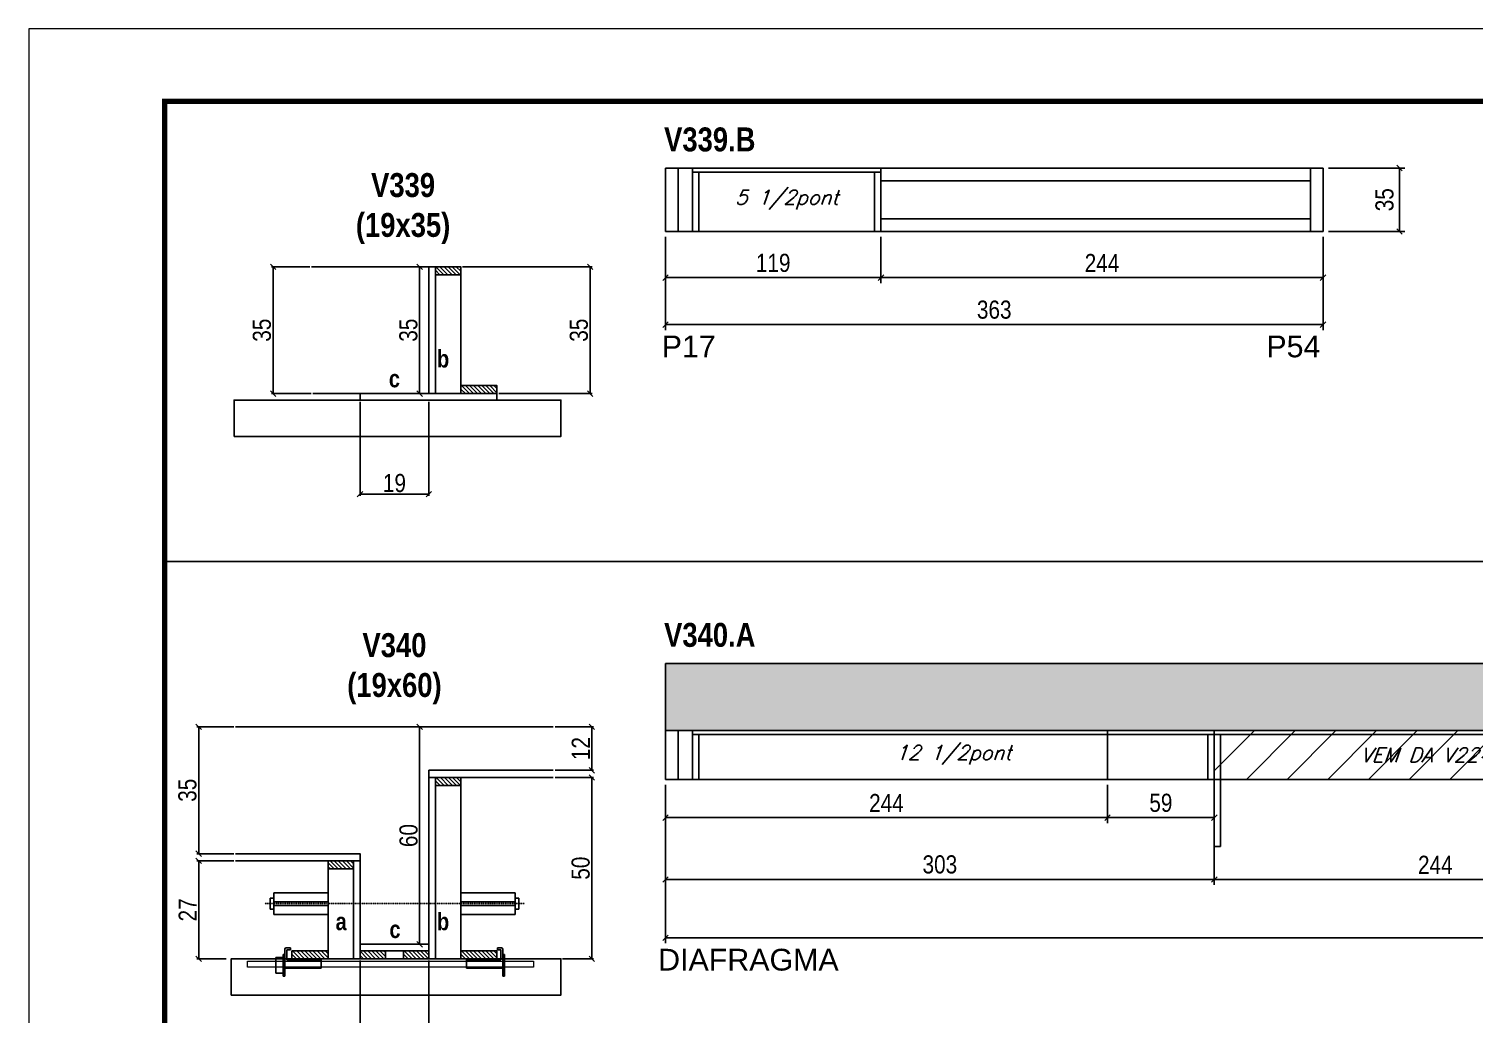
# Model space of a CAD drawing. Extents: x 3309 to 9590, y -2522 to 15424.
# Drawn here: x 8078 to 8876, y 10619 to 11162 of the extents above; entities that cross this region are included whole.
import ezdxf

# ---------------------------------------------------------------- set-up
doc = ezdxf.new("R2010")
doc.units = 0
doc.linetypes.add('DASHED', pattern=[0.75, 0.5, -0.25])
doc.linetypes.add('HIDDEN', pattern=[0.375, 0.25, -0.125])
for name, color, linetype in [('5', 5, 'Continuous'), ('barrote', 251, 'Continuous'), ('COTA', 241, 'Continuous'), ('detalhes', 4, 'Continuous'), ('NOMENCLATURA', 7, 'Continuous'), ('Painéis', 200, 'Continuous'), ('presilha', 1, 'Continuous'), ('SARR_2.2x10', 60, 'Continuous'), ('SARR_2.2x7', 40, 'Continuous'), ('SARR_3.5x7', 81, 'Continuous'), ('TENSOR', 3, 'Continuous'), ('texto', 7, 'Continuous')]:
    doc.layers.add(name, color=color, linetype=linetype)
for name, color, linetype, lineweight in [('CONCRETO', 251, 'Continuous', 25), ('Folhas', 255, 'Continuous', 9), ('Hachura', 251, 'Continuous', 9), ('SARRAFO DE PRESSAO', 251, 'DASHED', 9), ('SCO-___-LAJ', 2, 'Continuous', 0)]:
    doc.layers.add(name, color=color, linetype=linetype, lineweight=lineweight)
doc.styles.add('COTA TECNICA', font='techl___.ttf', dxfattribs={"height": 10})
doc.styles.add('COTA TECNICA 2X', font='techl___.ttf', dxfattribs={"height": 10})
doc.styles.add('Romans', font='romans.shx')
doc.styles.get("Standard").update_dxf_attribs({"font": 'arial.ttf'})
doc.styles.add('TECNICA', font='techb___.ttf', dxfattribs={"height": 10})
doc.dimstyles.new('PAINEL', dxfattribs={"dimtxt": 10, "dimasz": 3, "dimexe": 3, "dimexo": 3, "dimgap": 3, "dimtad": 1, "dimdec": 1, "dimzin": 12, "dimdsep": 46, "dimtxsty": 'COTA TECNICA', "dimblk1": 'OBLIQUE', "dimblk2": 'OBLIQUE', "dimsah": 1, "dimcen": 0.9, "dimclrd": 4, "dimclre": 4, "dimclrt": 240, "dimadec": 1, "dimazin": 3, "dimtfac": 1, "dimtdec": 1, "dimtmove": 0, "dimatfit": 3, "dimfxl": 1, "dimtolj": 1, "dimtzin": 12, "dimarcsym": 0})
doc.dimstyles.new('SECAO', dxfattribs={"dimscale": 0.333333, "dimtxt": 5, "dimasz": 9, "dimexe": 3, "dimexo": 3, "dimgap": 3, "dimtad": 1, "dimdec": 1, "dimlfac": 0.5, "dimzin": 12, "dimdsep": 46, "dimtxsty": 'COTA TECNICA 2X', "dimblk1": 'OBLIQUE', "dimblk2": 'OBLIQUE', "dimsah": 1, "dimcen": 0.9, "dimclrd": 4, "dimclre": 4, "dimclrt": 240, "dimadec": 1, "dimazin": 3, "dimtfac": 1, "dimtdec": 1, "dimtmove": 0, "dimatfit": 3, "dimfxl": 1, "dimtolj": 1, "dimtzin": 12, "dimarcsym": 0})
pattern_1 = [(135, (41496.187, -112863.1297), (-1.122532015, -1.122532015), [])]

# ---------------------------------------------------------------- blocks, each defined once
blk = doc.blocks.new('9999999999')
at = {"layer": 'Folhas'}
blk.add_lwpolyline([(98138.98, 34190.21), (99623.98, 34190.21), (99623.98, 35240.21), (98138.98, 35240.21)], close=True, dxfattribs=at)
at = {"layer": 'Folhas', "color": 30, "const_width": 3}
blk.add_lwpolyline([(98213.98, 34230.21), (99583.98, 34230.21), (99583.98, 35200.21), (98213.98, 35200.21)], close=True, dxfattribs=at)
blk = doc.blocks.new('_Oblique')
at = {"color": 0, "linetype": 'ByBlock', "lineweight": -2}
blk.add_line((-0.5, -0.5), (0.5, 0.5), dxfattribs=at)
blk = doc.blocks.new('*D1439')
at = {"layer": 'COTA', "color": 4, "lineweight": -2, "transparency": 16777216}
for p, q in [((8260.65, 10956.3), (8260.65, 10904.43)), ((8298.65, 10956.3), (8298.65, 10904.43)), ((8298.65, 10905.43), (8260.65, 10905.43))]:
    blk.add_line(p, q, dxfattribs=at)
at = {"layer": 'Defpoints', "color": 0, "transparency": 16777216}
for p in [(8260.65, 10957.3), (8298.65, 10957.3), (8260.65, 10905.43)]:
    blk.add_point(p, dxfattribs=at)
at = {"layer": 'COTA', "color": 4, "lineweight": -2, "transparency": 16777216, "xscale": 3, "yscale": 3, "zscale": 3, "rotation": 180}
blk.add_blockref('_Oblique', (8260.65, 10905.43), dxfattribs=at)
at = {"layer": 'COTA', "color": 4, "lineweight": -2, "transparency": 16777216, "xscale": 3, "yscale": 3, "zscale": 3}
blk.add_blockref('_Oblique', (8298.65, 10905.43), dxfattribs=at)
at = {"layer": 'COTA', "color": 240, "transparency": 16777216, "insert": (8279.65, 10911.51), "char_height": 10, "attachment_point": 5, "style": 'COTA TECNICA 2X'}
blk.add_mtext('\\A1;19', dxfattribs=at)
blk = doc.blocks.new('*D1440')
at = {"layer": 'COTA', "color": 4, "lineweight": -2, "transparency": 16777216}
for p, q in [((8317.25, 11030.9), (8388.7, 11030.9)), ((8387.7, 11030.9), (8387.7, 10960.9)), ((8337.25, 10960.9), (8388.7, 10960.9))]:
    blk.add_line(p, q, dxfattribs=at)
at = {"layer": 'Defpoints', "color": 0, "transparency": 16777216}
for p in [(8316.25, 11030.9), (8336.25, 10960.9, 0), (8387.7, 10960.9)]:
    blk.add_point(p, dxfattribs=at)
at = {"layer": 'COTA', "color": 4, "lineweight": -2, "transparency": 16777216, "xscale": 3, "yscale": 3, "zscale": 3}
for p, rotation in [((8387.7, 11030.9), 90), ((8387.7, 10960.9), 270)]:
    blk.add_blockref('_Oblique', p, dxfattribs=dict(at, rotation=rotation))
at = {"layer": 'COTA', "color": 240, "transparency": 16777216, "insert": (8381.48, 10995.9), "char_height": 10, "attachment_point": 5, "rotation": 90, "style": 'COTA TECNICA 2X'}
blk.add_mtext('\\A1;35', dxfattribs=at)
blk = doc.blocks.new('*D1441')
at = {"layer": 'COTA', "color": 4, "lineweight": -2, "transparency": 16777216}
for p, q in [((8297.65, 11030.9), (8292.57, 11030.9)), ((8293.57, 10960.9), (8293.57, 11030.9)), ((8297.65, 10960.9), (8292.57, 10960.9))]:
    blk.add_line(p, q, dxfattribs=at)
at = {"layer": 'Defpoints', "color": 0, "transparency": 16777216}
for p in [(8293.57, 11030.9), (8298.65, 11030.9), (8298.65, 10960.9)]:
    blk.add_point(p, dxfattribs=at)
at = {"layer": 'COTA', "color": 4, "lineweight": -2, "transparency": 16777216, "xscale": 3, "yscale": 3, "zscale": 3}
for p, rotation in [((8293.57, 11030.9), 90), ((8293.57, 10960.9), 270)]:
    blk.add_blockref('_Oblique', p, dxfattribs=dict(at, rotation=rotation))
at = {"layer": 'COTA', "color": 240, "transparency": 16777216, "insert": (8287.36, 10995.9), "char_height": 10, "attachment_point": 5, "rotation": 90, "style": 'COTA TECNICA 2X'}
blk.add_mtext('\\A1;35', dxfattribs=at)
blk = doc.blocks.new('*D1442')
at = {"layer": 'COTA', "color": 4, "lineweight": -2, "transparency": 16777216}
for p, q in [((8232.95, 11030.9), (8211.73, 11030.9)), ((8212.73, 10960.9), (8212.73, 11030.9)), ((8233.6, 10960.9), (8211.73, 10960.9))]:
    blk.add_line(p, q, dxfattribs=at)
at = {"layer": 'Defpoints', "color": 0, "transparency": 16777216}
for p in [(8212.73, 11030.9), (8233.95, 11030.9), (8234.6, 10960.9)]:
    blk.add_point(p, dxfattribs=at)
at = {"layer": 'COTA', "color": 4, "lineweight": -2, "transparency": 16777216, "xscale": 3, "yscale": 3, "zscale": 3}
for p, rotation in [((8212.73, 11030.9), 90), ((8212.73, 10960.9), 270)]:
    blk.add_blockref('_Oblique', p, dxfattribs=dict(at, rotation=rotation))
at = {"layer": 'COTA', "color": 240, "transparency": 16777216, "insert": (8206.51, 10995.9), "char_height": 10, "attachment_point": 5, "rotation": 90, "style": 'COTA TECNICA 2X'}
blk.add_mtext('\\A1;35', dxfattribs=at)
blk = doc.blocks.new('*D1443')
at = {"layer": 'COTA', "color": 4, "lineweight": -2, "transparency": 16777216}
for p, q in [((8795.22, 11085.38), (8837.42, 11085.38)), ((8834.42, 11085.38), (8834.42, 11050.38)), ((8795.22, 11050.38), (8837.42, 11050.38))]:
    blk.add_line(p, q, dxfattribs=at)
at = {"layer": 'Defpoints', "color": 0, "transparency": 16777216}
for p in [(8792.22, 11085.38), (8792.22, 11050.38), (8834.42, 11050.38)]:
    blk.add_point(p, dxfattribs=at)
at = {"layer": 'COTA', "color": 4, "lineweight": -2, "transparency": 16777216, "xscale": 3, "yscale": 3, "zscale": 3}
for p, rotation in [((8834.42, 11085.38), 90), ((8834.42, 11050.38), 270)]:
    blk.add_blockref('_Oblique', p, dxfattribs=dict(at, rotation=rotation))
at = {"layer": 'COTA', "color": 240, "transparency": 16777216, "insert": (8826.2, 11067.88), "char_height": 10, "attachment_point": 5, "rotation": 90, "style": 'COTA TECNICA'}
blk.add_mtext('\\A1;35', dxfattribs=at)
blk = doc.blocks.new('*D1444')
at = {"layer": 'COTA', "color": 4, "lineweight": -2, "transparency": 16777216}
for p, q in [((8429.22, 11047.38), (8429.22, 11021.9)), ((8548.22, 11047.38), (8548.22, 11021.9)), ((8429.22, 11024.9), (8548.22, 11024.9))]:
    blk.add_line(p, q, dxfattribs=at)
at = {"layer": 'Defpoints', "color": 0, "transparency": 16777216}
for p in [(8429.22, 11050.38), (8548.22, 11050.38), (8548.22, 11024.9)]:
    blk.add_point(p, dxfattribs=at)
at = {"layer": 'COTA', "color": 4, "lineweight": -2, "transparency": 16777216, "xscale": 3, "yscale": 3, "zscale": 3, "rotation": 180}
blk.add_blockref('_Oblique', (8429.22, 11024.9), dxfattribs=at)
at = {"layer": 'COTA', "color": 4, "lineweight": -2, "transparency": 16777216, "xscale": 3, "yscale": 3, "zscale": 3}
blk.add_blockref('_Oblique', (8548.22, 11024.9), dxfattribs=at)
at = {"layer": 'COTA', "color": 240, "transparency": 16777216, "insert": (8488.72, 11032.99), "char_height": 10, "attachment_point": 5, "style": 'COTA TECNICA'}
blk.add_mtext('\\A1;119', dxfattribs=at)
blk = doc.blocks.new('*D1445')
at = {"layer": 'COTA', "color": 4, "lineweight": -2, "transparency": 16777216}
for p, q in [((8548.22, 11047.38), (8548.22, 11021.9)), ((8792.22, 11047.38), (8792.22, 11021.9)), ((8548.22, 11024.9), (8792.22, 11024.9))]:
    blk.add_line(p, q, dxfattribs=at)
at = {"layer": 'Defpoints', "color": 0, "transparency": 16777216}
for p in [(8548.22, 11050.38), (8792.22, 11050.38), (8792.22, 11024.9)]:
    blk.add_point(p, dxfattribs=at)
at = {"layer": 'COTA', "color": 4, "lineweight": -2, "transparency": 16777216, "xscale": 3, "yscale": 3, "zscale": 3, "rotation": 180}
blk.add_blockref('_Oblique', (8548.22, 11024.9), dxfattribs=at)
at = {"layer": 'COTA', "color": 4, "lineweight": -2, "transparency": 16777216, "xscale": 3, "yscale": 3, "zscale": 3}
blk.add_blockref('_Oblique', (8792.22, 11024.9), dxfattribs=at)
at = {"layer": 'COTA', "color": 240, "transparency": 16777216, "insert": (8670.22, 11032.97), "char_height": 10, "attachment_point": 5, "style": 'COTA TECNICA'}
blk.add_mtext('\\A1;244', dxfattribs=at)
blk = doc.blocks.new('*D1446')
at = {"layer": 'COTA', "color": 4, "lineweight": -2, "transparency": 16777216}
for p, q in [((8260.65, 10648.04), (8260.65, 10600.57)), ((8298.65, 10648.04), (8298.65, 10600.57)), ((8298.65, 10601.57), (8260.65, 10601.57))]:
    blk.add_line(p, q, dxfattribs=at)
at = {"layer": 'Defpoints', "color": 0, "transparency": 16777216}
for p in [(8260.65, 10649.04), (8298.65, 10649.04), (8260.65, 10601.57)]:
    blk.add_point(p, dxfattribs=at)
at = {"layer": 'COTA', "color": 4, "lineweight": -2, "transparency": 16777216, "xscale": 3, "yscale": 3, "zscale": 3, "rotation": 180}
blk.add_blockref('_Oblique', (8260.65, 10601.57), dxfattribs=at)
at = {"layer": 'COTA', "color": 4, "lineweight": -2, "transparency": 16777216, "xscale": 3, "yscale": 3, "zscale": 3}
blk.add_blockref('_Oblique', (8298.65, 10601.57), dxfattribs=at)
at = {"layer": 'COTA', "color": 240, "transparency": 16777216, "insert": (8279.65, 10607.66), "char_height": 10, "attachment_point": 5, "style": 'COTA TECNICA 2X'}
blk.add_mtext('\\A1;19', dxfattribs=at)
blk = doc.blocks.new('PRESILHA METÁLICA 1')
at = {"layer": 'presilha'}
for p, q in [((0, 13), (6, 13)), ((0, 13), (0, 0)), ((6, 15.5), (7.5, 15.5)), ((6, -2.5), (6, 15.5)), ((6, 13), (6, 0)), ((7.5, 10.6), (7.5, 19.9)), ((7.5, 15.5), (7.5, -2.5)), ((12, 21), (8.6, 21)), ((9, 11.6), (9, 18.9)), ((12, 19.5), (9.6, 19.5)), ((12, 21), (12, 19.5)), ((6, 0), (0, 0)), ((37.5, 4.1), (7.5, 4.1)), ((37.5, 11), (9.6, 11)), ((37.5, 11), (37.5, 4.1)), ((7.5, -2.5), (6, -2.5))]:
    blk.add_line(p, q, dxfattribs=at)
for centre, radius, start, end in [((8.6, 19.9), 1.14, 90, 180), ((9.6, 18.9), 0.57, 90, 180), ((9.6, 11.6), 0.57, 180, 270)]:
    blk.add_arc(centre, radius, start, end, dxfattribs=at)
blk = doc.blocks.new('PRESILHA METÁLICA 2')
at = {"layer": 'presilha'}
for p, q in [((-30.8, 13.5), (-30.8, 6.6)), ((-30.8, 13.5), (-2.8, 13.5)), ((-5.2, 23.5), (-5.2, 22)), ((-5.2, 23.5), (-1.9, 23.5)), ((-5.2, 22), (-2.8, 22)), ((-2.2, 14.1), (-2.2, 21.4)), ((0.8, 18), (-0.8, 18)), ((-0.8, 18), (-0.8, 0)), ((-0.8, 14.6), (-0.8, 22.4)), ((0.8, 0), (0.8, 18)), ((-30.8, 6.6), (-0.8, 6.6)), ((-0.8, 0), (0.8, 0))]:
    blk.add_line(p, q, dxfattribs=at)
for centre, radius, start, end in [((-2.8, 21.4), 0.57, 0, 90), ((-2.8, 14.1), 0.57, 270, 0), ((-1.9, 22.4), 1.14, 0, 90)]:
    blk.add_arc(centre, radius, start, end, dxfattribs=at)
blk = doc.blocks.new('*D1447')
at = {"layer": 'COTA', "color": 4, "lineweight": -2, "transparency": 16777216}
for p, q in [((8190.95, 10703.04), (8170.6, 10703.04)), ((8171.6, 10703.04), (8171.6, 10649.04)), ((8186.84, 10649.04), (8170.6, 10649.04))]:
    blk.add_line(p, q, dxfattribs=at)
at = {"layer": 'Defpoints', "color": 0, "transparency": 16777216}
for p in [(8191.95, 10703.04), (8171.6, 10649.04), (8187.84, 10649.04)]:
    blk.add_point(p, dxfattribs=at)
at = {"layer": 'COTA', "color": 4, "lineweight": -2, "transparency": 16777216, "xscale": 3, "yscale": 3, "zscale": 3}
for p, rotation in [((8171.6, 10703.04), 90), ((8171.6, 10649.04), 270)]:
    blk.add_blockref('_Oblique', p, dxfattribs=dict(at, rotation=rotation))
at = {"layer": 'COTA', "color": 240, "transparency": 16777216, "insert": (8165.53, 10676.04), "char_height": 10, "attachment_point": 5, "rotation": 90, "style": 'COTA TECNICA 2X'}
blk.add_mtext('\\A1;27', dxfattribs=at)
blk = doc.blocks.new('*D1448')
at = {"layer": 'COTA', "color": 4, "lineweight": -2, "transparency": 16777216}
for p, q in [((8368.35, 10749.04), (8389.57, 10749.04)), ((8388.57, 10749.04), (8388.57, 10649.04)), ((8372.46, 10649.04), (8389.57, 10649.04))]:
    blk.add_line(p, q, dxfattribs=at)
at = {"layer": 'Defpoints', "color": 0, "transparency": 16777216}
for p in [(8367.35, 10749.04), (8371.46, 10649.04), (8388.57, 10649.04)]:
    blk.add_point(p, dxfattribs=at)
at = {"layer": 'COTA', "color": 4, "lineweight": -2, "transparency": 16777216, "xscale": 3, "yscale": 3, "zscale": 3}
for p, rotation in [((8388.57, 10749.04), 90), ((8388.57, 10649.04), 270)]:
    blk.add_blockref('_Oblique', p, dxfattribs=dict(at, rotation=rotation))
at = {"layer": 'COTA', "color": 240, "transparency": 16777216, "insert": (8382.46, 10699.04), "char_height": 10, "attachment_point": 5, "rotation": 90, "style": 'COTA TECNICA 2X'}
blk.add_mtext('\\A1;50', dxfattribs=at)
blk = doc.blocks.new('*D1449')
at = {"layer": 'COTA', "color": 4, "lineweight": -2, "transparency": 16777216}
for p, q in [((8297.65, 10777.04), (8292.57, 10777.04)), ((8293.57, 10657.04), (8293.57, 10777.04)), ((8297.65, 10657.04), (8292.57, 10657.04))]:
    blk.add_line(p, q, dxfattribs=at)
at = {"layer": 'Defpoints', "color": 0, "transparency": 16777216}
for p in [(8293.57, 10777.04), (8298.65, 10777.04), (8298.65, 10657.04)]:
    blk.add_point(p, dxfattribs=at)
at = {"layer": 'COTA', "color": 4, "lineweight": -2, "transparency": 16777216, "xscale": 3, "yscale": 3, "zscale": 3}
for p, rotation in [((8293.57, 10777.04), 90), ((8293.57, 10657.04), 270)]:
    blk.add_blockref('_Oblique', p, dxfattribs=dict(at, rotation=rotation))
at = {"layer": 'COTA', "color": 240, "transparency": 16777216, "insert": (8287.47, 10717.04), "char_height": 10, "attachment_point": 5, "rotation": 90, "style": 'COTA TECNICA 2X'}
blk.add_mtext('\\A1;60', dxfattribs=at)
blk = doc.blocks.new('*D1450')
at = {"layer": 'COTA', "color": 4, "lineweight": -2, "transparency": 16777216}
for p, q in [((8368.35, 10777.04), (8389.57, 10777.04)), ((8388.57, 10753.04), (8388.57, 10777.04)), ((8368.35, 10753.04), (8389.57, 10753.04))]:
    blk.add_line(p, q, dxfattribs=at)
at = {"layer": 'Defpoints', "color": 0, "transparency": 16777216}
for p in [(8367.35, 10777.04), (8388.57, 10777.04), (8367.35, 10753.04)]:
    blk.add_point(p, dxfattribs=at)
at = {"layer": 'COTA', "color": 4, "lineweight": -2, "transparency": 16777216, "xscale": 3, "yscale": 3, "zscale": 3}
for p, rotation in [((8388.57, 10777.04), 90), ((8388.57, 10753.04), 270)]:
    blk.add_blockref('_Oblique', p, dxfattribs=dict(at, rotation=rotation))
at = {"layer": 'COTA', "color": 240, "transparency": 16777216, "insert": (8382.51, 10765.04), "char_height": 10, "attachment_point": 5, "rotation": 90, "style": 'COTA TECNICA 2X'}
blk.add_mtext('\\A1;12', dxfattribs=at)
blk = doc.blocks.new('*D1451')
at = {"layer": 'COTA', "color": 4, "lineweight": -2, "transparency": 16777216}
for p, q in [((8190.95, 10777.04), (8170.6, 10777.04)), ((8171.6, 10707.04), (8171.6, 10777.04)), ((8190.95, 10707.04), (8170.6, 10707.04))]:
    blk.add_line(p, q, dxfattribs=at)
at = {"layer": 'Defpoints', "color": 0, "transparency": 16777216}
for p in [(8171.6, 10777.04), (8191.95, 10777.04), (8191.95, 10707.04)]:
    blk.add_point(p, dxfattribs=at)
at = {"layer": 'COTA', "color": 4, "lineweight": -2, "transparency": 16777216, "xscale": 3, "yscale": 3, "zscale": 3}
for p, rotation in [((8171.6, 10777.04), 90), ((8171.6, 10707.04), 270)]:
    blk.add_blockref('_Oblique', p, dxfattribs=dict(at, rotation=rotation))
at = {"layer": 'COTA', "color": 240, "transparency": 16777216, "insert": (8165.38, 10742.04), "char_height": 10, "attachment_point": 5, "rotation": 90, "style": 'COTA TECNICA 2X'}
blk.add_mtext('\\A1;35', dxfattribs=at)
blk = doc.blocks.new('*D1452')
at = {"layer": 'COTA', "color": 4, "linetype": 'ByBlock', "lineweight": -2, "transparency": 16777216}
for p, q in [((8732.22, 10745.01), (8732.22, 10689.85)), ((8976.22, 10708.01), (8976.22, 10689.85)), ((8976.22, 10692.85), (8732.22, 10692.85))]:
    blk.add_line(p, q, dxfattribs=at)
at = {"layer": 'Defpoints', "color": 0, "linetype": 'ByBlock', "transparency": 16777216}
for p in [(8732.22, 10748.01), (8976.22, 10711.01), (8732.22, 10692.85)]:
    blk.add_point(p, dxfattribs=at)
at = {"layer": 'COTA', "color": 4, "linetype": 'ByBlock', "lineweight": -2, "transparency": 16777216, "xscale": 3, "yscale": 3, "zscale": 3, "rotation": 180}
blk.add_blockref('_Oblique', (8732.22, 10692.85), dxfattribs=at)
at = {"layer": 'COTA', "color": 4, "linetype": 'ByBlock', "lineweight": -2, "transparency": 16777216, "xscale": 3, "yscale": 3, "zscale": 3}
blk.add_blockref('_Oblique', (8976.22, 10692.85), dxfattribs=at)
at = {"layer": 'COTA', "color": 240, "linetype": 'ByBlock', "transparency": 16777216, "insert": (8854.22, 10700.92), "char_height": 10, "attachment_point": 5, "style": 'COTA TECNICA'}
blk.add_mtext('\\A1;244', dxfattribs=at)
blk = doc.blocks.new('*D1453')
at = {"layer": 'COTA', "color": 4, "linetype": 'ByBlock', "lineweight": -2, "transparency": 16777216}
for p, q in [((8429.22, 10745.01), (8429.22, 10689.85)), ((8732.22, 10745.01), (8732.22, 10689.85)), ((8732.22, 10692.85), (8429.22, 10692.85))]:
    blk.add_line(p, q, dxfattribs=at)
at = {"layer": 'Defpoints', "color": 0, "linetype": 'ByBlock', "transparency": 16777216}
for p in [(8429.22, 10748.01), (8732.22, 10748.01), (8429.22, 10692.85)]:
    blk.add_point(p, dxfattribs=at)
at = {"layer": 'COTA', "color": 4, "linetype": 'ByBlock', "lineweight": -2, "transparency": 16777216, "xscale": 3, "yscale": 3, "zscale": 3, "rotation": 180}
blk.add_blockref('_Oblique', (8429.22, 10692.85), dxfattribs=at)
at = {"layer": 'COTA', "color": 4, "linetype": 'ByBlock', "lineweight": -2, "transparency": 16777216, "xscale": 3, "yscale": 3, "zscale": 3}
blk.add_blockref('_Oblique', (8732.22, 10692.85), dxfattribs=at)
at = {"layer": 'COTA', "color": 240, "linetype": 'ByBlock', "transparency": 16777216, "insert": (8580.72, 10701.07), "char_height": 10, "attachment_point": 5, "style": 'COTA TECNICA'}
blk.add_mtext('\\A1;303', dxfattribs=at)
blk = doc.blocks.new('*D1454')
at = {"layer": 'COTA', "color": 4, "linetype": 'ByBlock', "lineweight": -2, "transparency": 16777216}
for p, q in [((8429.22, 10745.01), (8429.22, 10657.58)), ((9464.22, 10745.01), (9464.22, 10657.58)), ((9464.22, 10660.58), (8429.22, 10660.58))]:
    blk.add_line(p, q, dxfattribs=at)
at = {"layer": 'Defpoints', "color": 0, "linetype": 'ByBlock', "transparency": 16777216}
for p in [(8429.22, 10748.01), (9464.22, 10748.01), (8429.22, 10660.58)]:
    blk.add_point(p, dxfattribs=at)
at = {"layer": 'COTA', "color": 4, "linetype": 'ByBlock', "lineweight": -2, "transparency": 16777216, "xscale": 3, "yscale": 3, "zscale": 3, "rotation": 180}
blk.add_blockref('_Oblique', (8429.22, 10660.58), dxfattribs=at)
at = {"layer": 'COTA', "color": 4, "linetype": 'ByBlock', "lineweight": -2, "transparency": 16777216, "xscale": 3, "yscale": 3, "zscale": 3}
blk.add_blockref('_Oblique', (9464.22, 10660.58), dxfattribs=at)
at = {"layer": 'COTA', "color": 240, "linetype": 'ByBlock', "transparency": 16777216, "insert": (8946.72, 10668.8), "char_height": 10, "attachment_point": 5, "style": 'COTA TECNICA'}
blk.add_mtext('\\A1;1035', dxfattribs=at)
blk = doc.blocks.new('*D1460')
at = {"layer": 'COTA', "color": 4, "lineweight": -2, "transparency": 16777216}
for p, q in [((8429.22, 10745.01), (8429.22, 10723.92)), ((8673.22, 10745.01), (8673.22, 10723.92)), ((8429.22, 10726.92), (8673.22, 10726.92))]:
    blk.add_line(p, q, dxfattribs=at)
at = {"layer": 'Defpoints', "color": 0, "transparency": 16777216}
for p in [(8429.22, 10748.01), (8673.22, 10748.01), (8673.22, 10726.92)]:
    blk.add_point(p, dxfattribs=at)
at = {"layer": 'COTA', "color": 4, "lineweight": -2, "transparency": 16777216, "xscale": 3, "yscale": 3, "zscale": 3, "rotation": 180}
blk.add_blockref('_Oblique', (8429.22, 10726.92), dxfattribs=at)
at = {"layer": 'COTA', "color": 4, "lineweight": -2, "transparency": 16777216, "xscale": 3, "yscale": 3, "zscale": 3}
blk.add_blockref('_Oblique', (8673.22, 10726.92), dxfattribs=at)
at = {"layer": 'COTA', "color": 240, "transparency": 16777216, "insert": (8551.22, 10734.99), "char_height": 10, "attachment_point": 5, "style": 'COTA TECNICA'}
blk.add_mtext('\\A1;244', dxfattribs=at)
blk = doc.blocks.new('*D1461')
at = {"layer": 'COTA', "color": 4, "lineweight": -2, "transparency": 16777216}
for p, q in [((8673.22, 10745.01), (8673.22, 10723.92)), ((8732.22, 10745.01), (8732.22, 10723.92)), ((8673.22, 10726.92), (8732.22, 10726.92))]:
    blk.add_line(p, q, dxfattribs=at)
at = {"layer": 'Defpoints', "color": 0, "transparency": 16777216}
for p in [(8673.22, 10748.01), (8732.22, 10748.01), (8732.22, 10726.92)]:
    blk.add_point(p, dxfattribs=at)
at = {"layer": 'COTA', "color": 4, "lineweight": -2, "transparency": 16777216, "xscale": 3, "yscale": 3, "zscale": 3, "rotation": 180}
blk.add_blockref('_Oblique', (8673.22, 10726.92), dxfattribs=at)
at = {"layer": 'COTA', "color": 4, "lineweight": -2, "transparency": 16777216, "xscale": 3, "yscale": 3, "zscale": 3}
blk.add_blockref('_Oblique', (8732.22, 10726.92), dxfattribs=at)
at = {"layer": 'COTA', "color": 240, "transparency": 16777216, "insert": (8702.72, 10735.06), "char_height": 10, "attachment_point": 5, "style": 'COTA TECNICA'}
blk.add_mtext('\\A1;59', dxfattribs=at)
blk = doc.blocks.new('*D1789')
at = {"layer": 'COTA', "color": 4, "lineweight": -2, "transparency": 16777216}
for p, q in [((8429.22, 11047.38), (8429.22, 10995.96)), ((8792.22, 11047.38), (8792.22, 10995.96)), ((8792.22, 10998.96), (8429.22, 10998.96))]:
    blk.add_line(p, q, dxfattribs=at)
at = {"layer": 'Defpoints', "color": 0, "transparency": 16777216}
for p in [(8429.22, 11050.38), (8792.22, 11050.38), (8429.22, 10998.96)]:
    blk.add_point(p, dxfattribs=at)
at = {"layer": 'COTA', "color": 4, "lineweight": -2, "transparency": 16777216, "xscale": 3, "yscale": 3, "zscale": 3, "rotation": 180}
blk.add_blockref('_Oblique', (8429.22, 10998.96), dxfattribs=at)
at = {"layer": 'COTA', "color": 4, "lineweight": -2, "transparency": 16777216, "xscale": 3, "yscale": 3, "zscale": 3}
blk.add_blockref('_Oblique', (8792.22, 10998.96), dxfattribs=at)
at = {"layer": 'COTA', "color": 240, "transparency": 16777216, "insert": (8610.72, 11007.18), "char_height": 10, "attachment_point": 5, "style": 'COTA TECNICA'}
blk.add_mtext('\\A1;363', dxfattribs=at)

msp = doc.modelspace()

# ---------------------------------------------------------------- hatches: boundary and pattern name
at = {"layer": 'COTA'}
h = msp.add_hatch(dxfattribs=at)
h.set_pattern_fill('AR-CONC', color=256, scale=0.03)
h.paths.add_polyline_path([(9464.22, 10775.01), (9464.22, 10812.01), (8429.22, 10812.01), (8429.22, 10775.01)])
at = {"layer": 'Hachura', "linetype": 'ByBlock'}
h = msp.add_hatch(dxfattribs=at)
h.set_pattern_fill('ANSI31', color=256, scale=5)
h.paths.add_polyline_path([(8976.22, 10775.01), (8732.22, 10775.01), (8732.22, 10748.01), (8976.22, 10748.01)])
h.paths.add_polyline_path([(9220.22, 10775.01), (8976.22, 10775.01), (8976.22, 10748.01), (9220.22, 10748.01)])
at = {"layer": 'SARR_2.2x10'}
h = msp.add_hatch(dxfattribs=at)
h.set_pattern_fill('ANSI31', color=256, scale=0.5, angle=90)
h.set_pattern_definition([(135, (41509.787, -112551.2722), (-1.122532015, -1.122532015), [])])
h.paths.add_polyline_path([(8316.25, 10965.3), (8316.25, 10960.9), (8336.25, 10960.9), (8336.25, 10965.3)])
h = msp.add_hatch(dxfattribs=at)
h.set_pattern_fill('ANSI31', color=256, scale=0.5, angle=90)
h.set_pattern_definition([(135, (41416.587, -112863.1297), (-1.122532015, -1.122532015), [])])
h.paths.add_polyline_path([(8223.05, 10653.44), (8223.05, 10649.04), (8243.05, 10649.04), (8243.05, 10653.44)])
h = msp.add_hatch(dxfattribs=at)
h.set_pattern_fill('ANSI31', color=256, scale=0.5, angle=90)
h.set_pattern_definition([(135, (41509.787, -112863.1297), (-1.122532015, -1.122532015), [])])
h.paths.add_polyline_path([(8316.25, 10653.44), (8316.25, 10649.04), (8336.25, 10649.04), (8336.25, 10653.44)])
at = {"layer": 'SARR_2.2x7'}
h = msp.add_hatch(dxfattribs=at)
h.set_pattern_fill('ANSI31', color=256, scale=0.5, angle=90)
h.set_pattern_definition([(135, (41430.587, -112485.6722), (-1.122532015, -1.122532015), [])])
h.paths.add_polyline_path([(8302.25, 11030.9), (8302.25, 11026.5), (8316.25, 11026.5), (8316.25, 11030.9)])
h = msp.add_hatch(dxfattribs=at)
h.set_pattern_fill('ANSI31', color=256, scale=0.5, angle=90)
h.set_pattern_definition([(135, (41410.587, -112767.5297), (-1.122532015, -1.122532015), [])])
h.paths.add_polyline_path([(8302.25, 10749.04), (8302.25, 10744.64), (8316.25, 10744.64), (8316.25, 10749.04)])
h = msp.add_hatch(dxfattribs=at)
h.set_pattern_fill('ANSI31', color=256, scale=0.5, angle=90)
h.set_pattern_definition([(135, (41430.587, -112813.5297), (-1.122532015, -1.122532015), [])])
h.paths.add_polyline_path([(8257.05, 10703.04), (8257.05, 10698.64), (8243.05, 10698.64), (8243.05, 10703.04)])
h = msp.add_hatch(dxfattribs=at)
h.set_pattern_fill('ANSI31', color=256, scale=0.5, angle=90)
h.set_pattern_definition(pattern_1)
h.paths.add_polyline_path([(8274.65, 10649.04), (8274.65, 10653.44), (8260.65, 10653.44), (8260.65, 10649.04)])
h = msp.add_hatch(dxfattribs=at)
h.set_pattern_fill('ANSI31', color=256, scale=0.5, angle=90)
h.set_pattern_definition(pattern_1)
h.paths.add_polyline_path([(8284.65, 10653.44), (8284.65, 10649.04), (8298.65, 10649.04), (8298.65, 10653.44)])

# ---------------------------------------------------------------- linework, layer by layer
at = {"ltscale": 3}
for p, q in [((8211.05, 10682.51), (8211.05, 10676.51)), ((8213.05, 10682.51), (8211.05, 10682.51)), ((8213.05, 10685.51), (8213.05, 10673.51)), ((8213.05, 10685.51), (8243.05, 10685.51)), ((8346.25, 10685.51), (8316.25, 10685.51)), ((8346.25, 10685.51), (8346.25, 10673.51)), ((8348.25, 10682.51), (8346.25, 10682.51)), ((8348.25, 10682.51), (8348.25, 10676.51)), ((8213.05, 10676.51), (8211.05, 10676.51)), ((8243.05, 10680.51), (8213.05, 10680.51)), ((8243.05, 10678.51), (8213.05, 10678.51)), ((8316.25, 10680.51), (8346.25, 10680.51)), ((8316.25, 10678.51), (8346.25, 10678.51)), ((8346.25, 10676.51), (8348.25, 10676.51)), ((8213.05, 10673.51), (8243.05, 10673.51)), ((8346.25, 10673.51), (8316.25, 10673.51))]:
    msp.add_line(p, q, dxfattribs=at)
at = {"layer": 'barrote'}
for points in [[(8191.16, 10937.3), (8371.51, 10937.3), (8371.51, 10957.3), (8191.16, 10957.3)], [(8189.59, 10629.04), (8371.51, 10629.04), (8371.51, 10649.04), (8189.59, 10649.04)]]:
    msp.add_lwpolyline(points, close=True, dxfattribs=at)
at = {"layer": 'CONCRETO', "linetype": 'Continuous'}
for p, q in [((8233.95, 11030.9), (8298.65, 11030.9)), ((8367.35, 10777.04), (8191.95, 10777.04))]:
    msp.add_line(p, q, dxfattribs=at)
at = {"layer": 'COTA'}
for p, q in [((8260.65, 10960.9), (8260.65, 10957.3)), ((8152.87, 10868.28), (9522.87, 10868.28)), ((8429.22, 10775.01), (8429.22, 10812.01)), ((8429.22, 10812.01), (9464.22, 10812.01)), ((8732.22, 10711.01), (8732.22, 10748.01)), ((8735.72, 10711.01), (8732.22, 10711.01))]:
    msp.add_line(p, q, dxfattribs=at)
at = {"layer": 'detalhes', "color": 250}
msp.add_line((8189.59, 10629.04), (8189.59, 10649.04), dxfattribs=at)
at = {"layer": 'Painéis', "linetype": 'ByBlock'}
for p, q in [((8429.22, 11085.38), (8792.22, 11085.38)), ((8429.22, 11050.38), (8429.22, 11085.38)), ((8548.22, 11050.38), (8548.22, 11085.38)), ((8792.22, 11050.38), (8792.22, 11085.38)), ((8429.22, 11050.38), (8792.22, 11050.38)), ((9464.22, 10775.01), (8429.22, 10775.01)), ((8429.22, 10748.01), (8429.22, 10775.01)), ((8673.22, 10748.01), (8673.22, 10775.01)), ((8732.22, 10748.01), (8732.22, 10775.01)), ((9464.22, 10748.01), (8429.22, 10748.01))]:
    msp.add_line(p, q, dxfattribs=at)
at = {"layer": 'Painéis', "linetype": 'Continuous'}
for points in [[(8302.25, 10960.9), (8302.25, 11030.9), (8298.65, 11030.9), (8298.65, 10960.9)], [(8302.25, 10649.04), (8302.25, 10749.04), (8298.65, 10749.04), (8298.65, 10649.04)], [(8257.05, 10649.04), (8257.05, 10703.04), (8260.65, 10703.04), (8260.65, 10649.04)], [(8298.65, 10657.04), (8260.65, 10657.04), (8260.65, 10653.44), (8298.65, 10653.44)]]:
    msp.add_lwpolyline(points, close=True, dxfattribs=at)
msp.add_lwpolyline([(8234.6, 10957.3), (8336.25, 10957.3), (8336.25, 10960.9), (8234.6, 10960.9)], dxfattribs=at)
at = {"layer": 'Painéis', "linetype": 'Continuous', "elevation": 0}
for points in [[(8367.35, 10749.04), (8298.65, 10749.04), (8298.65, 10753.04), (8367.35, 10753.04)], [(8191.95, 10703.04), (8260.65, 10703.04), (8260.65, 10707.04), (8191.95, 10707.04)]]:
    msp.add_lwpolyline(points, dxfattribs=at)
at = {"layer": 'SARR_2.2x10'}
for points in [[(8316.25, 10965.3), (8336.25, 10965.3), (8336.25, 10960.9), (8316.25, 10960.9)], [(8223.05, 10653.44), (8243.05, 10653.44), (8243.05, 10649.04), (8223.05, 10649.04)], [(8316.25, 10653.44), (8336.25, 10653.44), (8336.25, 10649.04), (8316.25, 10649.04)]]:
    msp.add_lwpolyline(points, close=True, dxfattribs=at)
at = {"layer": 'SARR_2.2x7', "linetype": 'Continuous'}
for p, q in [((8436.22, 11050.38), (8436.22, 11085.38)), ((8444.22, 11083.18), (8548.22, 11083.18)), ((8785.22, 11050.38), (8785.22, 11085.38)), ((8548.22, 11078.38), (8785.22, 11078.38)), ((8548.22, 11057.38), (8785.22, 11057.38)), ((8436.22, 10748.01), (8436.22, 10775.01)), ((8732.22, 10772.81), (8444.22, 10772.81)), ((8976.22, 10772.81), (8732.22, 10772.81))]:
    msp.add_line(p, q, dxfattribs=at)
at = {"layer": 'SARR_2.2x7', "elevation": 0}
for points in [[(8316.25, 11030.9), (8302.25, 11030.9), (8302.25, 11026.5), (8316.25, 11026.5)], [(8316.25, 10749.04), (8302.25, 10749.04), (8302.25, 10744.64), (8316.25, 10744.64)], [(8243.05, 10703.04), (8257.05, 10703.04), (8257.05, 10698.64), (8243.05, 10698.64)]]:
    msp.add_lwpolyline(points, close=True, dxfattribs=at)
at = {"layer": 'SARR_2.2x7'}
for points in [[(8260.65, 10653.44), (8274.65, 10653.44), (8274.65, 10649.04), (8260.65, 10649.04)], [(8298.65, 10653.44), (8284.65, 10653.44), (8284.65, 10649.04), (8298.65, 10649.04)]]:
    msp.add_lwpolyline(points, close=True, dxfattribs=at)
at = {"layer": 'SARR_3.5x7'}
for p, q in [((8444.22, 11085.38), (8444.22, 11050.38)), ((8447.72, 11083.18), (8447.72, 11050.38)), ((8544.72, 11083.18), (8544.72, 11050.38)), ((8444.22, 10775.01), (8444.22, 10748.01)), ((8447.72, 10772.81), (8447.72, 10748.01)), ((8728.72, 10772.81), (8728.72, 10748.01)), ((8735.72, 10772.81), (8735.72, 10711.01))]:
    msp.add_line(p, q, dxfattribs=at)
for points in [[(8302.25, 11026.5), (8316.25, 11026.5), (8316.25, 10960.9), (8302.25, 10960.9)], [(8302.25, 10744.64), (8316.25, 10744.64), (8316.25, 10649.04), (8302.25, 10649.04)], [(8257.05, 10698.64), (8243.05, 10698.64), (8243.05, 10649.04), (8257.05, 10649.04)]]:
    msp.add_lwpolyline(points, close=True, dxfattribs=at)
at = {"layer": 'SCO-___-LAJ', "color": 1}
msp.add_lwpolyline([(8198.6, 10647.71), (8356.43, 10647.71), (8356.43, 10644.51), (8198.6, 10644.51)], close=True, dxfattribs=at)
at = {"layer": 'TENSOR', "linetype": 'HIDDEN', "ltscale": 0.5}
msp.add_line((8208.05, 10679.51), (8351.55, 10679.51), dxfattribs=at)

# ---------------------------------------------------------------- block references
at = {"layer": 'presilha', "xscale": 0.6666666666666666, "yscale": 0.6666666666666666, "zscale": 0.6666666666666666}
for name, p in [('PRESILHA METÁLICA 1', (8214.18, 10641.07)), ('PRESILHA METÁLICA 2', (8339.93, 10639.41))]:
    msp.add_blockref(name, p, dxfattribs=at)
at = {"layer": 'SARRAFO DE PRESSAO', "color": 6, "linetype": 'ByBlock'}
msp.add_blockref('9999999999', (-90061.11, -24078.07), dxfattribs=at)

# ---------------------------------------------------------------- texts
at = {"layer": '5', "linetype": 'Continuous'}
for s, p in [('P17', (8427.18, 10980.95)), ('P54', (8760.94, 10980.95)), ('DIAFRAGMA', (8425.22, 10642.56))]:
    msp.add_text(s, height=12, rotation=359.99996, dxfattribs=at).set_placement(p)
at = {"layer": 'detalhes', "style": 'TECNICA'}
for s, p in [('b', (8303.15, 10975.32)), ('c', (8276.56, 10964.37)), ('b', (8303.15, 10664.82)), ('a', (8247.17, 10664.84)), ('c', (8276.89, 10660.51))]:
    msp.add_text(s, height=9.6, dxfattribs=at).set_placement(p)
at = {"layer": 'NOMENCLATURA', "style": 'TECNICA'}
for s, p in [('V339.B', (8428.5, 11094.57)), ('V340.A', (8428.5, 10821.19))]:
    msp.add_text(s, height=13.2, dxfattribs=at).set_placement(p)
at = {"layer": 'NOMENCLATURA', "char_height": 13.2, "attachment_point": 2, "style": 'TECNICA'}
for s, insert in [('V339\\P(19x35)', (8284.42, 11082.59)), ('V340\\P(19x60)', (8279.65, 10828.73))]:
    msp.add_mtext_dynamic_manual_height_columns(s, width=300.2766, gutter_width=1, heights=[0], dxfattribs=dict(at, insert=insert))
at = {"layer": 'texto', "color": 2, "char_height": 8, "attachment_point": 5, "style": 'Romans'}
for s, insert in [('{\\Q19;\\C256;5 1/2pont}', (8496.22, 11067.88)), ('{\\Q19;\\C256;12 1/2pont}', (8588.22, 10761.51)), ('{\\Q19;\\C256;VEM DA V224.B}', (8854.22, 10761.51))]:
    msp.add_mtext(s, dxfattribs=dict(at, insert=insert))

# ---------------------------------------------------------------- dimensions: what is measured, and where the dimension line sits
at = {"layer": 'COTA'}
for base, p1, p2, dimstyle, picture, middle in [((8834.42, 11050.38), (8792.22, 11085.38), (8792.22, 11050.38), 'PAINEL', '*D1443', (8826.2, 11067.88)), ((8212.73, 11030.9), (8234.6, 10960.9), (8233.95, 11030.9), 'SECAO', '*D1442', (8206.51, 10995.9)), ((8293.57, 11030.9), (8298.65, 10960.9), (8298.65, 11030.9), 'SECAO', '*D1441', (8287.36, 10995.9)), ((8387.7, 10960.9, 0), (8316.25, 11030.9), (8336.25, 10960.9), 'SECAO', '*D1440', (8381.48, 10995.9, 0)), ((8171.6, 10777.04), (8191.95, 10707.04), (8191.95, 10777.04), 'SECAO', '*D1451', (8165.38, 10742.04)), ((8293.57, 10777.04), (8298.65, 10657.04), (8298.65, 10777.04), 'SECAO', '*D1449', (8287.47, 10717.04)), ((8388.57, 10777.04), (8367.35, 10753.04), (8367.35, 10777.04), 'SECAO', '*D1450', (8382.51, 10765.04)), ((8388.57, 10649.04, 0), (8367.35, 10749.04), (8371.46, 10649.04, 0), 'SECAO', '*D1448', (8382.46, 10699.04, 0)), ((8171.6, 10649.04, 0), (8191.95, 10703.04), (8187.84, 10649.04, 0), 'SECAO', '*D1447', (8165.53, 10676.04, 0))]:
    dim = msp.add_linear_dim(base=base, p1=p1, p2=p2, angle=90, dimstyle=dimstyle, dxfattribs=at)
    dim.commit()
    dim.dimension.update_dxf_attribs({"geometry": picture, "text_midpoint": middle})
for base, p1, p2, picture, middle in [((8548.22, 11024.9), (8429.22, 11050.38), (8548.22, 11050.38), '*D1444', (8488.72, 11032.99)), ((8429.22, 10998.96), (8792.22, 11050.38), (8429.22, 11050.38), '*D1789', (8610.72, 11007.18)), ((8673.22, 10726.92), (8429.22, 10748.01), (8673.22, 10748.01), '*D1460', (8551.22, 10734.99))]:
    dim = msp.add_linear_dim(base=base, p1=p1, p2=p2, dimstyle='PAINEL', dxfattribs=at)
    dim.commit()
    dim.dimension.update_dxf_attribs({"geometry": picture, "text_midpoint": middle})
for base, p1, p2, picture, middle in [((8792.22, 11024.9), (8548.22, 11050.38), (8792.22, 11050.38), '*D1445', (8670.22, 11032.97)), ((8732.22, 10726.92), (8673.22, 10748.01), (8732.22, 10748.01), '*D1461', (8702.72, 10735.06))]:
    dim = msp.add_linear_dim(base=base, p1=p1, p2=p2, dimstyle='PAINEL', override={"dimtmove": 1}, dxfattribs=at)
    dim.commit()
    dim.dimension.update_dxf_attribs({"geometry": picture, "text_midpoint": middle})
for base, p1, p2, picture, middle in [((8260.65, 10905.43), (8298.65, 10957.3), (8260.65, 10957.3), '*D1439', (8279.65, 10905.43)), ((8260.65, 10601.57), (8298.65, 10649.04), (8260.65, 10649.04), '*D1446', (8279.65, 10601.57))]:
    dim = msp.add_linear_dim(base=base, p1=p1, p2=p2, angle=180, dimstyle='SECAO', dxfattribs=at)
    dim.commit()
    dim.dimension.update_dxf_attribs({"geometry": picture, "text_midpoint": middle, "dimtype": 160})
at = {"layer": 'COTA', "linetype": 'ByBlock'}
dim = msp.add_linear_dim(base=(8429.22, 10692.85), p1=(8732.22, 10748.01), p2=(8429.22, 10748.01), angle=180, dimstyle='PAINEL', override={"dimtmove": 1}, dxfattribs=at)
dim.commit()
dim.dimension.update_dxf_attribs({"geometry": '*D1453', "text_midpoint": (8580.72, 10701.07)})
for base, p1, p2, picture, middle in [((8429.22, 10660.58), (9464.22, 10748.01), (8429.22, 10748.01), '*D1454', (8946.72, 10668.8)), ((8732.22, 10692.85), (8976.22, 10711.01), (8732.22, 10748.01), '*D1452', (8854.22, 10700.92))]:
    dim = msp.add_linear_dim(base=base, p1=p1, p2=p2, angle=180, dimstyle='PAINEL', dxfattribs=at)
    dim.commit()
    dim.dimension.update_dxf_attribs({"geometry": picture, "text_midpoint": middle})

doc.saveas('drawing.dxf')
